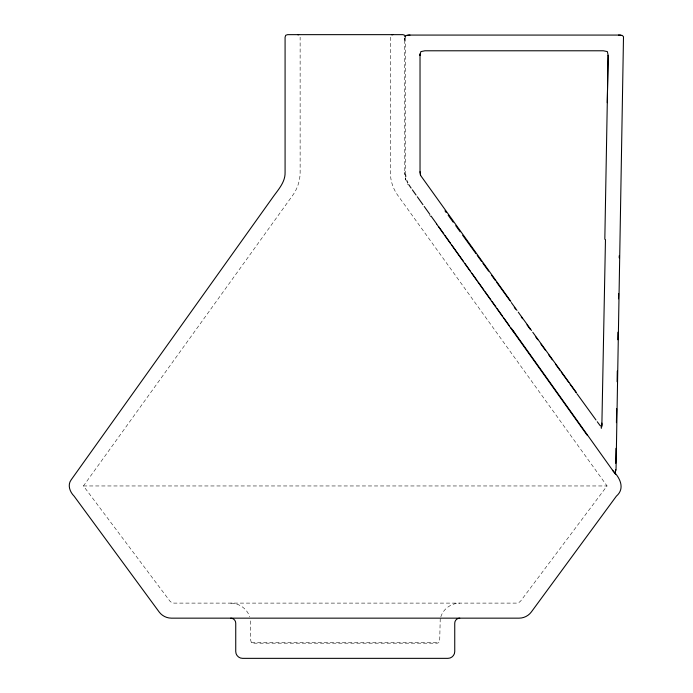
<?xml version="1.0" encoding="UTF-8"?>
<svg xmlns="http://www.w3.org/2000/svg" width="693" height="693" viewBox="0 0 693 693"><rect width="100%" height="100%" fill="white"/><g stroke="black" fill="none" stroke-linecap="round" stroke-linejoin="round"><path stroke-width="0.52" stroke-dasharray="3.46 2.6" d="M404.677 40.073L404.764 38.063M404.677 40.177L404.764 38.002M440.228 618.546L439.709 640.644L439.076 642.55L437.162 643.191L253.326 643.191L251.42 642.55L250.779 640.644L250.26 618.546M440.835 616.865C443.26 608.8 451.36 603.161 459.71 603.109M390.367 37.197L390.367 172.444C390.384 180.509 392.957 188.513 397.609 195.088L607.051 485.958L520.616 601.074L518.832 602.598L516.536 603.109L173.952 603.109L171.665 602.598L169.88 601.074L83.437 485.958L292.879 195.088C297.54 188.513 300.104 180.509 300.13 172.444L300.13 37.197M83.437 485.958L607.051 485.958M251.42 642.55L439.076 642.55M230.786 603.109C239.128 603.161 247.228 608.8 249.653 616.865M429.565 215.047L430.803 216.779M407.467 183.714L407.986 184.65M406.159 180.674L405.526 178.69M405.535 178.751L405.829 179.738L405.275 177.659M405.509 174.558L405.414 37.197M404.695 172.141L404.79 174.541L404.677 39.899"/><path stroke-width="1.04" d="M615.471 473.553L615.453 474.177L615.107 473.31M604.824 239.302L608.142 55.362L607.276 102.685M615.739 463.322L615.99 448.336M616.423 422.652L616.657 408.714M617.108 381.774L617.29 371.006M617.818 339.761L617.939 332.216M618.502 298.822L618.598 293.434M619.195 257.883L619.23 255.726M616.025 470.261L623.501 36.703L622.219 35.395L618.598 35.074L409.935 35.074L406.315 35.404L405.007 36.712M601.87 424.948L605.465 239.674M420.027 55.076L420.842 51.611L424.896 50.788L603.378 50.78L607.38 51.603L608.142 55.431M615.661 469.464L615.41 472.886M601.793 426.862L601.879 423.085M420.027 55.284L420.105 53.647M601.628 426.1L601.793 424.991M391.796 34.806L392.905 34.65M459.771 618.156C457.085 618.121 454.712 620.495 454.747 623.18L454.747 651.55C454.781 655.188 451.585 658.393 447.947 658.35L242.541 658.35C238.903 658.393 235.707 655.188 235.741 651.55L235.741 623.18C235.776 620.495 233.411 618.121 230.726 618.156M409.979 35.083L407.753 35.161M618.563 35.074L620.824 35.152M297.583 34.65L298.692 34.806M614.622 473.128L512.092 329.236M601.03 425.719L601.325 428.395M600.129 425.615L597.253 421.734M514.319 307.354L515.583 309.104M521.292 316.97L522.557 318.719M526.992 324.844L530.162 329.21M535.871 337.075L537.768 339.7M540.938 344.075L545.374 350.19M548.544 354.556L552.347 359.806M555.517 364.171L559.953 370.296M561.226 372.046L568.832 382.536M570.096 384.277L576.437 393.018M577.07 393.893L595.997 419.993M445.001 210.828L446.266 212.578M448.163 215.194L453.213 222.184M455.743 225.675L460.161 231.791M462.681 235.282L475.944 253.629M477.208 255.37L481.626 261.486M482.891 263.236L488.574 271.093M491.727 275.459L495.521 280.7M496.786 282.449L510.039 300.797M511.304 302.538L516.987 310.403M518.251 312.145L531.514 330.492M532.77 332.242L576.342 392.507M510.845 301.394L420.573 175.407L420.036 171.734L420.027 55.007M417.307 196.777L422.955 204.695M424.211 206.453L429.859 214.371M431.115 216.129L436.763 224.038M438.652 226.68L443.667 233.714M444.923 235.473L450.571 243.39M451.827 245.149L463.123 260.975M465.012 263.617L470.027 270.651M471.916 273.293L476.931 280.327M478.187 282.086L483.835 289.995M485.091 291.753L490.739 299.671M491.995 301.429L495.764 306.704M497.02 308.463L502.668 316.38M503.924 318.139L509.572 326.056M510.828 327.815L514.596 333.09M612.508 470.278C619.698 477.234 625.545 488.227 616.372 496.153L531.349 611.962C528.534 615.791 523.882 618.156 519.118 618.156L171.37 618.156C166.615 618.156 161.963 615.791 159.139 611.962L74.116 496.153C69.906 492.004 67.238 485.039 71.18 479.816L273.813 195.902C278.889 188.972 285.377 181.627 285.083 172.427L285.083 37.197L285.715 35.282L287.621 34.65L402.867 34.65L404.773 35.282L405.414 37.197M411.114 188.098L408.714 184.572M412.352 189.83L416.06 195.036M436.807 224.272L587.066 435.091M406.895 180.743L407.718 182.692M420.348 174.688L420.599 175.528L420.036 171.743M405.509 174.558L405.786 176.663"/></g></svg>
